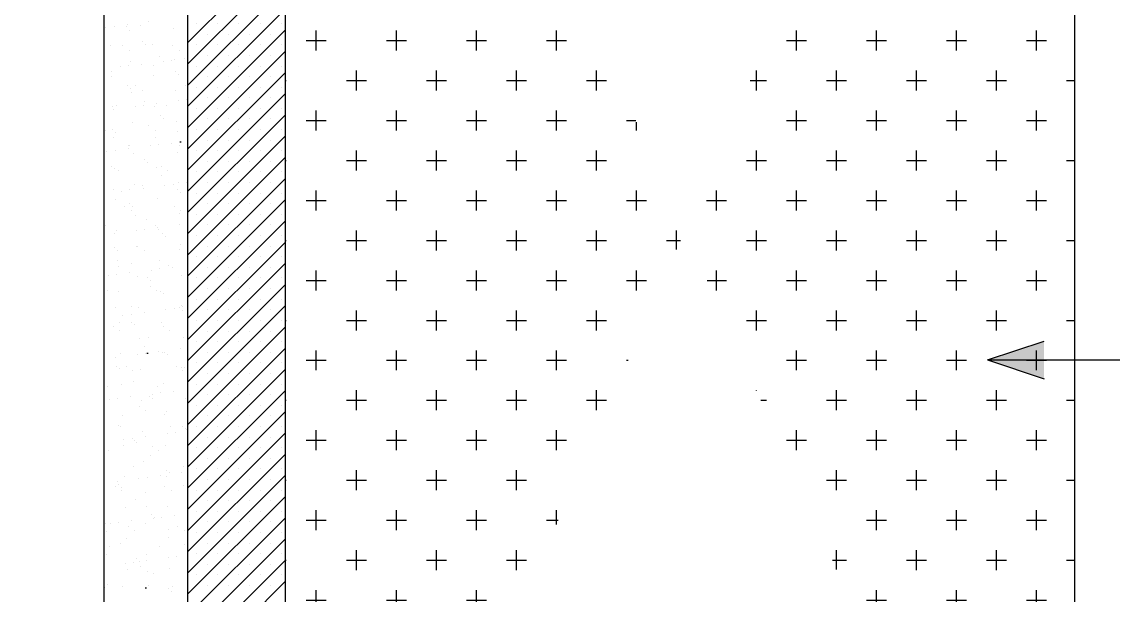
# Model space of a CAD drawing. Header units: millimetres. Extents: x 1051 to 8955, y -738 to 4312.
# Drawn here: x 2665.5 to 2776.7, y 1832.3 to 1890.7 of the extents above; entities that cross this region are included whole.
import ezdxf

# ---------------------------------------------------------------- set-up
doc = ezdxf.new("R2010")
doc.units = ezdxf.units.MM
doc.linetypes.add('DASHED', pattern=[19.05, 12.7, -6.35])
doc.linetypes.add('SOLID_LINE', pattern=[0])
for name, color, linetype in [('AHAT', 3, 'Continuous'), ('KIRMIM', 1, 'Continuous'), ('MIMARI', 2, 'SOLID_LINE')]:
    doc.layers.add(name, color=color, linetype=linetype)

msp = doc.modelspace()

# ---------------------------------------------------------------- hatches: boundary and pattern name
at = {"layer": 'AHAT', "linetype": 'Continuous'}
h = msp.add_hatch(dxfattribs=at)
h.set_pattern_fill('AR-SAND,_I', color=256, scale=8.148699, style=2)
h.set_pattern_definition([(37.5, (-3800.01, -810.432), (-0.513314, 15.701106), [0, -12.386022, 0, -13.852788, 0, -13.241635]), (7.5, (-3800.01, -810.432), (14.42138, 22.99682), [0, -6.681933, 0, -11.163717, 0, -4.278067]), (327.5, (-3810.033, -810.432), (25.376204, 0.046114), [0, -4.07435, 0, -14.667658, 0, -19.149442]), (317.5, (-3810.033, -810.432), (24.49602, 7.151914), [0, -2.037175, 0, -9.615464, 0, -11.000743])])
edge = h.paths.add_edge_path()
edge.add_line((2673.89, 1782.02), (2682.42, 1782.02))
edge.add_line((2665.54, 1791.77), (2665.54, 1782.02))
edge.add_line((2665.54, 1791.77), (2673.89, 1791.77))
edge.add_line((2673.89, 1966.67), (2682.42, 1966.67))
edge.add_line((2665.54, 1782.02), (2673.89, 1782.02))
edge.add_line((2673.89, 1966.67), (2673.89, 1782.02))
edge.add_line((2682.42, 1966.67), (2682.42, 1782.25))
at = {"layer": 'KIRMIM', "linetype": 'Continuous'}
h = msp.add_hatch(dxfattribs=at)
h.set_pattern_fill('CROSS,_I', color=256, scale=16.297397, style=2)
h.set_pattern_definition([(0, (-3800.01, -816.589), (4.0743493, 4.0743493), [2.0371747, -6.111524]), (90, (-3798.9914, -817.6075), (-4.0743493, 4.0743493), [2.0371747, -6.111524])])
edge = h.paths.add_edge_path()
edge.add_line((2772.73, 1960.51), (2772.73, 1780.62))
edge.add_line((2692.36, 1960.51), (2692.36, 1776.09))
at = {"layer": 'MIMARI', "linetype": 'Continuous'}
msp.add_hatch(color=256, dxfattribs=at).paths.add_polyline_path([(2769.63, 1854.31), (2769.63, 1858.15), (2763.86, 1856.23)])

# ---------------------------------------------------------------- linework, layer by layer
at = {"layer": 'AHAT', "linetype": 'Continuous'}
msp.add_line((2772.73, 1919.22), (2772.73, 1720.41), dxfattribs=at)
at = {"layer": 'KIRMIM', "linetype": 'DASHED', "ltscale": 100}
for p, q in [((2673.89, 1958.04), (2673.89, 1782.02)), ((2682.42, 1958.04), (2682.42, 1782.25))]:
    msp.add_line(p, q, dxfattribs=at)
at = {"layer": 'MIMARI', "linetype": 'DASHED', "ltscale": 100}
msp.add_line((2692.36, 1958.04), (2692.36, 1782.25), dxfattribs=at)
at = {"layer": 'MIMARI', "linetype": 'Continuous'}
for p, q in [((2772.73, 1958.04), (2772.73, 1786.78)), ((2682.42, 1888.53), (2692.36, 1898.46)), ((2682.42, 1886.37), (2692.36, 1896.3)), ((2682.42, 1884.2), (2692.36, 1894.14)), ((2682.42, 1882.04), (2692.36, 1891.98)), ((2676.25, 1890.39), (2676.25, 1890.39)), ((2678.47, 1890.68), (2678.47, 1890.68)), ((2683.32, 1890.51), (2683.32, 1890.51)), ((2685.48, 1890.51), (2685.48, 1890.51)), ((2687.64, 1890.51), (2687.64, 1890.51)), ((2689.8, 1890.51), (2689.8, 1890.51)), ((2691.96, 1890.51), (2691.96, 1890.51)), ((2674.08, 1890.1), (2674.08, 1890.1)), ((2674.93, 1890.21), (2674.93, 1890.21)), ((2676.23, 1890.16), (2676.23, 1890.16)), ((2676.54, 1889.8), (2676.54, 1889.8)), ((2677.63, 1890.3), (2677.63, 1890.3)), ((2680.94, 1889.96), (2680.94, 1889.96)), ((2682.42, 1879.88), (2692.36, 1889.82)), ((2684.4, 1889.43), (2684.4, 1889.43)), ((2686.56, 1889.43), (2686.56, 1889.43)), ((2688.72, 1889.43), (2688.72, 1889.43)), ((2690.88, 1889.43), (2690.88, 1889.43)), ((2674.57, 1888.3), (2674.57, 1888.3)), ((2675.78, 1888.23), (2675.78, 1888.23)), ((2677.85, 1888.67), (2677.85, 1888.67)), ((2678.15, 1888.4), (2678.15, 1888.4)), ((2678.84, 1888.35), (2678.84, 1888.35)), ((2680.86, 1888.24), (2680.86, 1888.24)), ((2683.32, 1888.34), (2683.32, 1888.34)), ((2685.48, 1888.34), (2685.48, 1888.34)), ((2687.64, 1888.34), (2687.64, 1888.34)), ((2689.8, 1888.34), (2689.8, 1888.34)), ((2691.96, 1888.34), (2691.96, 1888.34)), ((2676.47, 1887.8), (2676.47, 1887.8)), ((2679.57, 1887.1), (2679.57, 1887.1)), ((2681.55, 1887.81), (2681.55, 1887.81)), ((2682.42, 1877.72), (2692.36, 1887.66)), ((2684.4, 1887.26), (2684.4, 1887.26)), ((2686.56, 1887.26), (2686.56, 1887.26)), ((2688.72, 1887.26), (2688.72, 1887.26)), ((2690.88, 1887.26), (2690.88, 1887.26)), ((2675.58, 1886.08), (2675.58, 1886.08)), ((2676.43, 1886.19), (2676.43, 1886.19)), ((2676.64, 1886.66), (2676.64, 1886.66)), ((2677.75, 1886.37), (2677.75, 1886.37)), ((2678.94, 1886.22), (2678.94, 1886.22)), ((2679.97, 1886.66), (2679.97, 1886.66)), ((2680.82, 1886.77), (2680.82, 1886.77)), ((2681.04, 1886.82), (2681.04, 1886.82)), ((2682.14, 1886.94), (2682.14, 1886.94)), ((2683.32, 1886.18), (2683.32, 1886.18)), ((2685.48, 1886.18), (2685.48, 1886.18)), ((2687.64, 1886.18), (2687.64, 1886.18)), ((2689.8, 1886.18), (2689.8, 1886.18)), ((2691.96, 1886.18), (2691.96, 1886.18)), ((2674.67, 1885.67), (2674.67, 1885.67)), ((2674.68, 1885.16), (2674.68, 1885.16)), ((2678.94, 1885.21), (2678.94, 1885.21)), ((2681.19, 1885.61), (2681.19, 1885.61)), ((2681.49, 1885.34), (2681.49, 1885.34)), ((2682.42, 1875.56), (2692.36, 1885.5)), ((2684.4, 1885.1), (2684.4, 1885.1)), ((2686.56, 1885.1), (2686.56, 1885.1)), ((2688.72, 1885.1), (2688.72, 1885.1)), ((2690.88, 1885.1), (2690.88, 1885.1)), ((2676.29, 1884.18), (2676.29, 1884.18)), ((2676.59, 1883.91), (2676.59, 1883.91)), ((2677.1, 1884.15), (2677.1, 1884.15)), ((2677.79, 1883.72), (2677.79, 1883.72)), ((2681.14, 1883.68), (2681.14, 1883.68)), ((2682.17, 1884.16), (2682.17, 1884.16)), ((2683.32, 1884.02), (2683.32, 1884.02)), ((2685.48, 1884.02), (2685.48, 1884.02)), ((2687.64, 1884.02), (2687.64, 1884.02)), ((2689.8, 1884.02), (2689.8, 1884.02)), ((2691.96, 1884.02), (2691.96, 1884.02)), ((2676.74, 1883.52), (2676.74, 1883.52)), ((2678.01, 1882.61), (2678.01, 1882.61)), ((2681.47, 1882.63), (2681.47, 1882.63)), ((2682.32, 1882.75), (2682.32, 1882.75)), ((2682.42, 1873.4), (2692.36, 1883.34)), ((2684.4, 1882.94), (2684.4, 1882.94)), ((2686.56, 1882.94), (2686.56, 1882.94)), ((2688.72, 1882.94), (2688.72, 1882.94)), ((2690.88, 1882.94), (2690.88, 1882.94)), ((2674.78, 1882.02), (2674.78, 1882.02)), ((2674.87, 1881.77), (2674.87, 1881.77)), ((2675.19, 1882.13), (2675.19, 1882.13)), ((2677.08, 1882.06), (2677.08, 1882.06)), ((2677.93, 1882.17), (2677.93, 1882.17)), ((2679.04, 1882.07), (2679.04, 1882.07)), ((2679.26, 1882.34), (2679.26, 1882.34)), ((2680.26, 1882.14), (2680.26, 1882.14)), ((2683.32, 1881.86), (2683.32, 1881.86)), ((2685.48, 1881.86), (2685.48, 1881.86)), ((2687.64, 1881.86), (2687.64, 1881.86)), ((2689.8, 1881.86), (2689.8, 1881.86)), ((2691.96, 1881.86), (2691.96, 1881.86)), ((2676.85, 1880.38), (2676.85, 1880.38)), ((2679.63, 1881.12), (2679.63, 1881.12)), ((2679.93, 1880.85), (2679.93, 1880.85)), ((2681.25, 1880.54), (2681.25, 1880.54)), ((2682.42, 1871.24), (2692.36, 1881.18)), ((2684.4, 1880.78), (2684.4, 1880.78)), ((2686.56, 1880.78), (2686.56, 1880.78)), ((2688.72, 1880.78), (2688.72, 1880.78)), ((2690.88, 1880.78), (2690.88, 1880.78)), ((2674.03, 1879.63), (2674.03, 1879.63)), ((2674.73, 1879.69), (2674.73, 1879.69)), ((2675.03, 1879.41), (2675.03, 1879.41)), ((2678.42, 1880.07), (2678.42, 1880.07)), ((2679.1, 1879.63), (2679.1, 1879.63)), ((2681.35, 1879.55), (2681.35, 1879.55)), ((2683.32, 1879.7), (2683.32, 1879.7)), ((2685.48, 1879.7), (2685.48, 1879.7)), ((2687.64, 1879.7), (2687.64, 1879.7)), ((2689.8, 1879.7), (2689.8, 1879.7)), ((2691.96, 1879.7), (2691.96, 1879.7)), ((2674.88, 1878.88), (2674.88, 1878.88)), ((2676.45, 1878.12), (2676.45, 1878.12)), ((2679.15, 1878.93), (2679.15, 1878.93)), ((2679.43, 1878.15), (2679.43, 1878.15)), ((2680.76, 1878.32), (2680.76, 1878.32)), ((2682.42, 1869.08), (2692.36, 1879.02)), ((2684.4, 1878.62), (2684.4, 1878.62)), ((2686.56, 1878.62), (2686.56, 1878.62)), ((2688.72, 1878.62), (2688.72, 1878.62)), ((2690.88, 1878.62), (2690.88, 1878.62)), ((2674.2, 1877.46), (2674.2, 1877.46)), ((2675.05, 1877.57), (2675.05, 1877.57)), ((2676.37, 1877.74), (2676.37, 1877.74)), ((2676.5, 1878.05), (2676.5, 1878.05)), ((2676.95, 1877.24), (2676.95, 1877.24)), ((2678.59, 1878.04), (2678.59, 1878.04)), ((2681.35, 1877.4), (2681.35, 1877.4)), ((2681.58, 1878.06), (2681.58, 1878.06)), ((2683.32, 1877.54), (2683.32, 1877.54)), ((2685.48, 1877.54), (2685.48, 1877.54)), ((2687.64, 1877.54), (2687.64, 1877.54)), ((2689.8, 1877.54), (2689.8, 1877.54)), ((2691.96, 1877.54), (2691.96, 1877.54)), ((2674.66, 1875.98), (2674.66, 1875.98)), ((2678.07, 1876.63), (2678.07, 1876.63)), ((2678.37, 1876.35), (2678.37, 1876.35)), ((2679.73, 1875.99), (2679.73, 1875.99)), ((2682.42, 1866.92), (2692.36, 1876.86)), ((2684.4, 1876.46), (2684.4, 1876.46)), ((2686.56, 1876.46), (2686.56, 1876.46)), ((2688.72, 1876.46), (2688.72, 1876.46)), ((2690.88, 1876.46), (2690.88, 1876.46)), ((2674.98, 1875.74), (2674.98, 1875.74)), ((2675.34, 1875.54), (2675.34, 1875.54)), ((2679.25, 1875.79), (2679.25, 1875.79)), ((2679.79, 1875.05), (2679.79, 1875.05)), ((2680.42, 1875.55), (2680.42, 1875.55)), ((2683.32, 1875.38), (2683.32, 1875.38)), ((2685.48, 1875.38), (2685.48, 1875.38)), ((2687.64, 1875.38), (2687.64, 1875.38)), ((2689.8, 1875.38), (2689.8, 1875.38)), ((2691.96, 1875.38), (2691.96, 1875.38)), ((2677.05, 1874.1), (2677.05, 1874.1)), ((2677.82, 1873.97), (2677.82, 1873.97)), ((2677.88, 1873.72), (2677.88, 1873.72)), ((2680.09, 1874.01), (2680.09, 1874.01)), ((2680.94, 1874.13), (2680.94, 1874.13)), ((2681.45, 1874.26), (2681.45, 1874.26)), ((2682.26, 1874.3), (2682.26, 1874.3)), ((2682.42, 1864.76), (2692.36, 1874.69)), ((2684.4, 1874.3), (2684.4, 1874.3)), ((2686.56, 1874.3), (2686.56, 1874.3)), ((2688.72, 1874.3), (2688.72, 1874.3)), ((2690.88, 1874.3), (2690.88, 1874.3)), ((2674.89, 1873.62), (2674.89, 1873.62)), ((2675.09, 1872.6), (2675.09, 1872.6)), ((2675.7, 1873.44), (2675.7, 1873.44)), ((2676.55, 1873.55), (2676.55, 1873.55)), ((2679.35, 1872.65), (2679.35, 1872.65)), ((2681.41, 1873.57), (2681.41, 1873.57)), ((2681.71, 1873.29), (2681.71, 1873.29)), ((2682.42, 1862.6), (2692.36, 1872.53)), ((2683.32, 1873.22), (2683.32, 1873.22)), ((2685.48, 1873.22), (2685.48, 1873.22)), ((2687.64, 1873.22), (2687.64, 1873.22)), ((2689.8, 1873.22), (2689.8, 1873.22)), ((2691.96, 1873.22), (2691.96, 1873.22)), ((2675.97, 1871.9), (2675.97, 1871.9)), ((2676.51, 1872.14), (2676.51, 1872.14)), ((2676.66, 1871.46), (2676.66, 1871.46)), ((2676.82, 1871.86), (2676.82, 1871.86)), ((2681.05, 1871.91), (2681.05, 1871.91)), ((2681.74, 1871.47), (2681.74, 1871.47)), ((2684.4, 1872.14), (2684.4, 1872.14)), ((2686.56, 1872.14), (2686.56, 1872.14)), ((2688.72, 1872.14), (2688.72, 1872.14)), ((2690.88, 1872.14), (2690.88, 1872.14)), ((2677.15, 1870.96), (2677.15, 1870.96)), ((2678.23, 1870.56), (2678.23, 1870.56)), ((2681.56, 1871.12), (2681.56, 1871.12)), ((2682.42, 1860.44), (2692.36, 1870.37)), ((2683.32, 1871.06), (2683.32, 1871.06)), ((2685.48, 1871.06), (2685.48, 1871.06)), ((2687.64, 1871.06), (2687.64, 1871.06)), ((2689.8, 1871.06), (2689.8, 1871.06)), ((2691.96, 1871.06), (2691.96, 1871.06)), ((2674.06, 1869.88), (2674.06, 1869.88)), ((2675.19, 1869.46), (2675.19, 1869.46)), ((2677.2, 1869.41), (2677.2, 1869.41)), ((2678.05, 1869.53), (2678.05, 1869.53)), ((2679.13, 1869.89), (2679.13, 1869.89)), ((2679.38, 1869.7), (2679.38, 1869.7)), ((2679.45, 1869.51), (2679.45, 1869.51)), ((2681.59, 1869.99), (2681.59, 1869.99)), ((2684.4, 1869.98), (2684.4, 1869.98)), ((2686.56, 1869.98), (2686.56, 1869.98)), ((2688.72, 1869.98), (2688.72, 1869.98)), ((2690.88, 1869.98), (2690.88, 1869.98)), ((2674.99, 1869.12), (2674.99, 1869.12)), ((2679.86, 1869.08), (2679.86, 1869.08)), ((2680.16, 1868.8), (2680.16, 1868.8)), ((2682.42, 1858.28), (2692.36, 1868.21)), ((2683.32, 1868.9), (2683.32, 1868.9)), ((2685.48, 1868.9), (2685.48, 1868.9)), ((2687.64, 1868.9), (2687.64, 1868.9)), ((2689.8, 1868.9), (2689.8, 1868.9)), ((2691.96, 1868.9), (2691.96, 1868.9)), ((2674.96, 1867.65), (2674.96, 1867.65)), ((2675.26, 1867.37), (2675.26, 1867.37)), ((2677.26, 1867.82), (2677.26, 1867.82)), ((2677.29, 1867.82), (2677.29, 1867.82)), ((2677.98, 1867.38), (2677.98, 1867.38)), ((2681.57, 1867.5), (2681.57, 1867.5)), ((2681.66, 1867.98), (2681.66, 1867.98)), ((2682.36, 1867.83), (2682.36, 1867.83)), ((2684.4, 1867.82), (2684.4, 1867.82)), ((2686.56, 1867.82), (2686.56, 1867.82)), ((2688.72, 1867.82), (2688.72, 1867.82)), ((2690.88, 1867.82), (2690.88, 1867.82)), ((2675.29, 1866.32), (2675.29, 1866.32)), ((2676.67, 1866.07), (2676.67, 1866.07)), ((2679.56, 1866.37), (2679.56, 1866.37)), ((2682.42, 1856.12), (2692.36, 1866.05)), ((2683.32, 1866.74), (2683.32, 1866.74)), ((2685.48, 1866.74), (2685.48, 1866.74)), ((2687.64, 1866.74), (2687.64, 1866.74)), ((2689.8, 1866.74), (2689.8, 1866.74)), ((2691.96, 1866.74), (2691.96, 1866.74)), ((2674.32, 1864.82), (2674.32, 1864.82)), ((2675.17, 1864.93), (2675.17, 1864.93)), ((2675.38, 1865.8), (2675.38, 1865.8)), ((2676.49, 1865.1), (2676.49, 1865.1)), ((2678.71, 1865.39), (2678.71, 1865.39)), ((2679.56, 1865.5), (2679.56, 1865.5)), ((2680.45, 1865.81), (2680.45, 1865.81)), ((2680.88, 1865.68), (2680.88, 1865.68)), ((2681.76, 1864.84), (2681.76, 1864.84)), ((2684.4, 1865.66), (2684.4, 1865.66)), ((2686.56, 1865.66), (2686.56, 1865.66)), ((2688.72, 1865.66), (2688.72, 1865.66)), ((2690.88, 1865.66), (2690.88, 1865.66)), ((2677.36, 1864.68), (2677.36, 1864.68)), ((2678.3, 1864.59), (2678.3, 1864.59)), ((2678.6, 1864.31), (2678.6, 1864.31)), ((2678.61, 1863.74), (2678.61, 1863.74)), ((2682.42, 1853.95), (2692.36, 1863.89)), ((2683.32, 1864.58), (2683.32, 1864.58)), ((2685.48, 1864.58), (2685.48, 1864.58)), ((2687.64, 1864.58), (2687.64, 1864.58)), ((2689.8, 1864.58), (2689.8, 1864.58)), ((2691.96, 1864.58), (2691.96, 1864.58)), ((2674.22, 1863.29), (2674.22, 1863.29)), ((2675.39, 1863.18), (2675.39, 1863.18)), ((2679.29, 1863.3), (2679.29, 1863.3)), ((2679.66, 1863.23), (2679.66, 1863.23)), ((2680.01, 1863.01), (2680.01, 1863.01)), ((2684.4, 1863.5), (2684.4, 1863.5)), ((2686.56, 1863.5), (2686.56, 1863.5)), ((2688.72, 1863.5), (2688.72, 1863.5)), ((2690.88, 1863.5), (2690.88, 1863.5)), ((2675.12, 1861.58), (2675.12, 1861.58)), ((2676.69, 1861.72), (2676.69, 1861.72)), ((2677.46, 1861.54), (2677.46, 1861.54)), ((2681.06, 1861.48), (2681.06, 1861.48)), ((2681.64, 1861.53), (2681.64, 1861.53)), ((2681.77, 1861.73), (2681.77, 1861.73)), ((2681.86, 1861.7), (2681.86, 1861.7)), ((2682.38, 1861.66), (2682.38, 1861.66)), ((2682.42, 1851.79), (2692.36, 1861.73)), ((2683.32, 1862.42), (2683.32, 1862.42)), ((2685.48, 1862.42), (2685.48, 1862.42)), ((2687.64, 1862.42), (2687.64, 1862.42)), ((2689.8, 1862.42), (2689.8, 1862.42)), ((2691.96, 1862.42), (2691.96, 1862.42)), ((2675.82, 1860.79), (2675.82, 1860.79)), ((2676.67, 1860.9), (2676.67, 1860.9)), ((2678, 1861.08), (2678, 1861.08)), ((2680.21, 1861.37), (2680.21, 1861.37)), ((2681.94, 1861.25), (2681.94, 1861.25)), ((2684.4, 1861.34), (2684.4, 1861.34)), ((2686.56, 1861.34), (2686.56, 1861.34)), ((2688.72, 1861.34), (2688.72, 1861.34)), ((2690.88, 1861.34), (2690.88, 1861.34)), ((2674.85, 1859.65), (2674.85, 1859.65)), ((2675.5, 1860.03), (2675.5, 1860.03)), ((2675.53, 1859.21), (2675.53, 1859.21)), ((2676.74, 1860.09), (2676.74, 1860.09)), ((2677.04, 1859.82), (2677.04, 1859.82)), ((2679.76, 1860.09), (2679.76, 1860.09)), ((2679.92, 1859.66), (2679.92, 1859.66)), ((2680.61, 1859.22), (2680.61, 1859.22)), ((2682.42, 1849.63), (2692.36, 1859.57)), ((2683.32, 1860.26), (2683.32, 1860.26)), ((2685.48, 1860.26), (2685.48, 1860.26)), ((2687.64, 1860.26), (2687.64, 1860.26)), ((2689.8, 1860.26), (2689.8, 1860.26)), ((2691.96, 1860.26), (2691.96, 1860.26)), ((2677.56, 1858.4), (2677.56, 1858.4)), ((2678.46, 1858.52), (2678.46, 1858.52)), ((2681.97, 1858.56), (2681.97, 1858.56)), ((2683.32, 1858.09), (2683.32, 1858.09)), ((2684.4, 1859.17), (2684.4, 1859.17)), ((2685.48, 1858.09), (2685.48, 1858.09)), ((2686.56, 1859.17), (2686.56, 1859.17)), ((2687.64, 1858.09), (2687.64, 1858.09)), ((2688.72, 1859.17), (2688.72, 1859.17)), ((2689.8, 1858.09), (2689.8, 1858.09)), ((2690.88, 1859.17), (2690.88, 1859.17)), ((2691.96, 1858.09), (2691.96, 1858.09)), ((2763.86, 1856.23), (2769.63, 1858.15)), ((2678.01, 1857.63), (2678.01, 1857.63)), ((2679.5, 1857.06), (2679.5, 1857.06)), ((2680.08, 1857.03), (2680.08, 1857.03)), ((2681.71, 1857.35), (2681.71, 1857.35)), ((2682.42, 1847.47), (2692.36, 1857.41)), ((2684.4, 1857.01), (2684.4, 1857.01)), ((2686.56, 1857.01), (2686.56, 1857.01)), ((2688.72, 1857.01), (2688.72, 1857.01)), ((2690.88, 1857.01), (2690.88, 1857.01)), ((2675.11, 1856.48), (2675.11, 1856.48)), ((2675.6, 1856.89), (2675.6, 1856.89)), ((2677.33, 1856.77), (2677.33, 1856.77)), ((2678.17, 1856.88), (2678.17, 1856.88)), ((2679.86, 1856.95), (2679.86, 1856.95)), ((2680.38, 1856.76), (2680.38, 1856.76)), ((2683.32, 1855.93), (2683.32, 1855.93)), ((2685.48, 1855.93), (2685.48, 1855.93)), ((2687.64, 1855.93), (2687.64, 1855.93)), ((2689.8, 1855.93), (2689.8, 1855.93)), ((2691.96, 1855.93), (2691.96, 1855.93)), ((2763.86, 1856.23), (2799.17, 1856.23)), ((2763.86, 1856.23), (2769.63, 1854.31)), ((2675.18, 1855.6), (2675.18, 1855.6)), ((2675.48, 1855.33), (2675.48, 1855.33)), ((2676.16, 1855.57), (2676.16, 1855.57)), ((2676.85, 1855.13), (2676.85, 1855.13)), ((2677.67, 1855.26), (2677.67, 1855.26)), ((2681.24, 1855.58), (2681.24, 1855.58)), ((2681.8, 1855.46), (2681.8, 1855.46)), ((2681.93, 1855.14), (2681.93, 1855.14)), ((2682.07, 1855.42), (2682.07, 1855.42)), ((2682.42, 1845.31), (2692.36, 1855.25)), ((2684.4, 1854.85), (2684.4, 1854.85)), ((2686.56, 1854.85), (2686.56, 1854.85)), ((2688.72, 1854.85), (2688.72, 1854.85)), ((2690.88, 1854.85), (2690.88, 1854.85)), ((2675.7, 1853.75), (2675.7, 1853.75)), ((2676.9, 1854.03), (2676.9, 1854.03)), ((2679.97, 1853.81), (2679.97, 1853.81)), ((2683.32, 1853.77), (2683.32, 1853.77)), ((2685.48, 1853.77), (2685.48, 1853.77)), ((2687.64, 1853.77), (2687.64, 1853.77)), ((2689.8, 1853.77), (2689.8, 1853.77)), ((2691.96, 1853.77), (2691.96, 1853.77)), ((2674.25, 1853.54), (2674.25, 1853.54)), ((2678.52, 1852.54), (2678.52, 1852.54)), ((2678.83, 1852.75), (2678.83, 1852.75)), ((2679.32, 1853.55), (2679.32, 1853.55)), ((2679.68, 1852.86), (2679.68, 1852.86)), ((2681, 1853.04), (2681, 1853.04)), ((2682.42, 1843.15), (2692.36, 1853.09)), ((2684.4, 1852.69), (2684.4, 1852.69)), ((2686.56, 1852.69), (2686.56, 1852.69)), ((2688.72, 1852.69), (2688.72, 1852.69)), ((2690.88, 1852.69), (2690.88, 1852.69)), ((2674.44, 1852.17), (2674.44, 1852.17)), ((2675.29, 1852.28), (2675.29, 1852.28)), ((2676.61, 1852.46), (2676.61, 1852.46)), ((2677.48, 1851.49), (2677.48, 1851.49)), ((2677.77, 1852.12), (2677.77, 1852.12)), ((2678.82, 1852.27), (2678.82, 1852.27)), ((2682.17, 1852.28), (2682.17, 1852.28)), ((2683.32, 1851.61), (2683.32, 1851.61)), ((2685.48, 1851.61), (2685.48, 1851.61)), ((2687.64, 1851.61), (2687.64, 1851.61)), ((2689.8, 1851.61), (2689.8, 1851.61)), ((2691.96, 1851.61), (2691.96, 1851.61)), ((2673.92, 1850.84), (2673.92, 1850.84)), ((2675.8, 1850.61), (2675.8, 1850.61)), ((2678.17, 1851.05), (2678.17, 1851.05)), ((2680.07, 1850.67), (2680.07, 1850.67)), ((2680.24, 1850.97), (2680.24, 1850.97)), ((2682.42, 1840.99), (2692.36, 1850.93)), ((2684.4, 1850.53), (2684.4, 1850.53)), ((2686.56, 1850.53), (2686.56, 1850.53)), ((2688.72, 1850.53), (2688.72, 1850.53)), ((2690.88, 1850.53), (2690.88, 1850.53)), ((2675.34, 1849.54), (2675.34, 1849.54)), ((2675.56, 1849.46), (2675.56, 1849.46)), ((2680.64, 1849.47), (2680.64, 1849.47)), ((2681.86, 1849.48), (2681.86, 1849.48)), ((2682.16, 1849.21), (2682.16, 1849.21)), ((2683.32, 1849.45), (2683.32, 1849.45)), ((2685.48, 1849.45), (2685.48, 1849.45)), ((2687.64, 1849.45), (2687.64, 1849.45)), ((2689.8, 1849.45), (2689.8, 1849.45)), ((2691.96, 1849.45), (2691.96, 1849.45)), ((2675.94, 1848.15), (2675.94, 1848.15)), ((2676.79, 1848.26), (2676.79, 1848.26)), ((2677.87, 1848.98), (2677.87, 1848.98)), ((2678.12, 1848.44), (2678.12, 1848.44)), ((2680.33, 1848.73), (2680.33, 1848.73)), ((2681.18, 1848.84), (2681.18, 1848.84)), ((2682.27, 1849.14), (2682.27, 1849.14)), ((2682.42, 1838.83), (2692.36, 1848.77)), ((2684.4, 1848.37), (2684.4, 1848.37)), ((2686.56, 1848.37), (2686.56, 1848.37)), ((2688.72, 1848.37), (2688.72, 1848.37)), ((2690.88, 1848.37), (2690.88, 1848.37)), ((2675.91, 1847.47), (2675.91, 1847.47)), ((2676.96, 1848.05), (2676.96, 1848.05)), ((2677.26, 1847.78), (2677.26, 1847.78)), ((2678.8, 1847.41), (2678.8, 1847.41)), ((2679.48, 1846.97), (2679.48, 1846.97)), ((2680.17, 1847.53), (2680.17, 1847.53)), ((2683.32, 1847.29), (2683.32, 1847.29)), ((2685.48, 1847.29), (2685.48, 1847.29)), ((2687.64, 1847.29), (2687.64, 1847.29)), ((2689.8, 1847.29), (2689.8, 1847.29)), ((2691.96, 1847.29), (2691.96, 1847.29)), ((2674.41, 1846.96), (2674.41, 1846.96)), ((2678.68, 1846.48), (2678.68, 1846.48)), ((2682.38, 1846), (2682.38, 1846)), ((2682.42, 1836.67), (2692.36, 1846.6)), ((2684.4, 1846.21), (2684.4, 1846.21)), ((2686.56, 1846.21), (2686.56, 1846.21)), ((2688.72, 1846.21), (2688.72, 1846.21)), ((2690.88, 1846.21), (2690.88, 1846.21)), ((2676.88, 1845.38), (2676.88, 1845.38)), ((2677.97, 1845.84), (2677.97, 1845.84)), ((2680.3, 1844.99), (2680.3, 1844.99)), ((2681.96, 1845.39), (2681.96, 1845.39)), ((2683.32, 1845.13), (2683.32, 1845.13)), ((2685.48, 1845.13), (2685.48, 1845.13)), ((2687.64, 1845.13), (2687.64, 1845.13)), ((2689.8, 1845.13), (2689.8, 1845.13)), ((2691.96, 1845.13), (2691.96, 1845.13)), ((2673.91, 1843.66), (2673.91, 1843.66)), ((2675.23, 1843.84), (2675.23, 1843.84)), ((2676.01, 1844.33), (2676.01, 1844.33)), ((2677.45, 1844.13), (2677.45, 1844.13)), ((2678.29, 1844.24), (2678.29, 1844.24)), ((2679.62, 1844.41), (2679.62, 1844.41)), ((2680.28, 1844.39), (2680.28, 1844.39)), ((2680.6, 1844.72), (2680.6, 1844.72)), ((2681.83, 1844.71), (2681.83, 1844.71)), ((2682.42, 1834.51), (2692.36, 1844.44)), ((2684.4, 1844.05), (2684.4, 1844.05)), ((2686.56, 1844.05), (2686.56, 1844.05)), ((2688.72, 1844.05), (2688.72, 1844.05)), ((2690.88, 1844.05), (2690.88, 1844.05)), ((2673.91, 1842.72), (2673.91, 1842.72)), ((2675.04, 1843.32), (2675.04, 1843.32)), ((2675.4, 1843.56), (2675.4, 1843.56)), ((2675.7, 1843.28), (2675.7, 1843.28)), ((2675.72, 1842.88), (2675.72, 1842.88)), ((2678.08, 1842.7), (2678.08, 1842.7)), ((2680.11, 1843.32), (2680.11, 1843.32)), ((2680.8, 1842.89), (2680.8, 1842.89)), ((2682.02, 1843.42), (2682.02, 1843.42)), ((2683.32, 1842.97), (2683.32, 1842.97)), ((2685.48, 1842.97), (2685.48, 1842.97)), ((2687.64, 1842.97), (2687.64, 1842.97)), ((2689.8, 1842.97), (2689.8, 1842.97)), ((2691.96, 1842.97), (2691.96, 1842.97)), ((2677.12, 1841.99), (2677.12, 1841.99)), ((2682.42, 1832.35), (2692.36, 1842.28)), ((2684.4, 1841.89), (2684.4, 1841.89)), ((2686.56, 1841.89), (2686.56, 1841.89)), ((2688.72, 1841.89), (2688.72, 1841.89)), ((2690.88, 1841.89), (2690.88, 1841.89)), ((2676.11, 1841.19), (2676.11, 1841.19)), ((2678.2, 1841.3), (2678.2, 1841.3)), ((2678.74, 1840.5), (2678.74, 1840.5)), ((2680.38, 1841.25), (2680.38, 1841.25)), ((2681.12, 1840.39), (2681.12, 1840.39)), ((2683.32, 1840.81), (2683.32, 1840.81)), ((2685.48, 1840.81), (2685.48, 1840.81)), ((2687.64, 1840.81), (2687.64, 1840.81)), ((2689.8, 1840.81), (2689.8, 1840.81)), ((2691.96, 1840.81), (2691.96, 1840.81)), ((2674.01, 1839.58), (2674.01, 1839.58)), ((2674.56, 1839.53), (2674.56, 1839.53)), ((2675.41, 1839.64), (2675.41, 1839.64)), ((2676.35, 1839.23), (2676.35, 1839.23)), ((2676.74, 1839.82), (2676.74, 1839.82)), ((2678.18, 1839.56), (2678.18, 1839.56)), ((2678.95, 1840.11), (2678.95, 1840.11)), ((2679.04, 1840.22), (2679.04, 1840.22)), ((2679.8, 1840.22), (2679.8, 1840.22)), ((2681.43, 1839.24), (2681.43, 1839.24)), ((2682.42, 1830.19), (2692.36, 1840.12)), ((2684.4, 1839.73), (2684.4, 1839.73)), ((2686.56, 1839.73), (2686.56, 1839.73)), ((2688.72, 1839.73), (2688.72, 1839.73)), ((2690.88, 1839.73), (2690.88, 1839.73)), ((2674.14, 1838.79), (2674.14, 1838.79)), ((2677.04, 1838.8), (2677.04, 1838.8)), ((2680.46, 1838.92), (2680.46, 1838.92)), ((2680.48, 1838.11), (2680.48, 1838.11)), ((2682.11, 1838.81), (2682.11, 1838.81)), ((2683.32, 1838.65), (2683.32, 1838.65)), ((2685.48, 1838.65), (2685.48, 1838.65)), ((2687.64, 1838.65), (2687.64, 1838.65)), ((2689.8, 1838.65), (2689.8, 1838.65)), ((2691.96, 1838.65), (2691.96, 1838.65)), ((2674.44, 1837.21), (2674.44, 1837.21)), ((2675.56, 1837.49), (2675.56, 1837.49)), ((2676.21, 1838.05), (2676.21, 1838.05)), ((2679.51, 1837.22), (2679.51, 1837.22)), ((2682.08, 1837.44), (2682.08, 1837.44)), ((2682.38, 1837.16), (2682.38, 1837.16)), ((2682.42, 1828.03), (2692.36, 1837.96)), ((2684.4, 1837.57), (2684.4, 1837.57)), ((2686.56, 1837.57), (2686.56, 1837.57)), ((2688.72, 1837.57), (2688.72, 1837.57)), ((2690.88, 1837.57), (2690.88, 1837.57)), ((2674.11, 1836.44), (2674.11, 1836.44)), ((2677.18, 1836.01), (2677.18, 1836.01)), ((2678.28, 1836.42), (2678.28, 1836.42)), ((2680.45, 1836.08), (2680.45, 1836.08)), ((2681.3, 1836.2), (2681.3, 1836.2)), ((2683.32, 1836.49), (2683.32, 1836.49)), ((2685.48, 1836.49), (2685.48, 1836.49)), ((2687.64, 1836.49), (2687.64, 1836.49)), ((2689.8, 1836.49), (2689.8, 1836.49)), ((2691.96, 1836.49), (2691.96, 1836.49)), ((2676.06, 1835.51), (2676.06, 1835.51)), ((2676.32, 1834.91), (2676.32, 1834.91)), ((2676.91, 1835.62), (2676.91, 1835.62)), ((2677.48, 1835.73), (2677.48, 1835.73)), ((2677.67, 1835.15), (2677.67, 1835.15)), ((2678.24, 1835.79), (2678.24, 1835.79)), ((2680.58, 1834.97), (2680.58, 1834.97)), ((2682.42, 1825.86), (2692.36, 1835.8)), ((2684.4, 1835.41), (2684.4, 1835.41)), ((2686.56, 1835.41), (2686.56, 1835.41)), ((2688.72, 1835.41), (2688.72, 1835.41)), ((2690.88, 1835.41), (2690.88, 1835.41)), ((2678.36, 1834.72), (2678.36, 1834.72)), ((2678.9, 1834.43), (2678.9, 1834.43)), ((2682.42, 1823.7), (2692.36, 1833.64)), ((2683.32, 1834.33), (2683.32, 1834.33)), ((2685.48, 1834.33), (2685.48, 1834.33)), ((2687.64, 1834.33), (2687.64, 1834.33)), ((2689.8, 1834.33), (2689.8, 1834.33)), ((2691.96, 1834.33), (2691.96, 1834.33)), ((2674, 1833), (2674, 1833)), ((2674.22, 1833.3), (2674.22, 1833.3)), ((2675.75, 1833.13), (2675.75, 1833.13)), ((2678.39, 1833.28), (2678.39, 1833.28)), ((2680.52, 1832.95), (2680.52, 1832.95)), ((2680.82, 1832.67), (2680.82, 1832.67)), ((2680.83, 1833.14), (2680.83, 1833.14)), ((2684.4, 1833.25), (2684.4, 1833.25)), ((2686.56, 1833.25), (2686.56, 1833.25)), ((2688.72, 1833.25), (2688.72, 1833.25)), ((2690.88, 1833.25), (2690.88, 1833.25))]:
    msp.add_line(p, q, dxfattribs=at)

doc.saveas('drawing.dxf')
